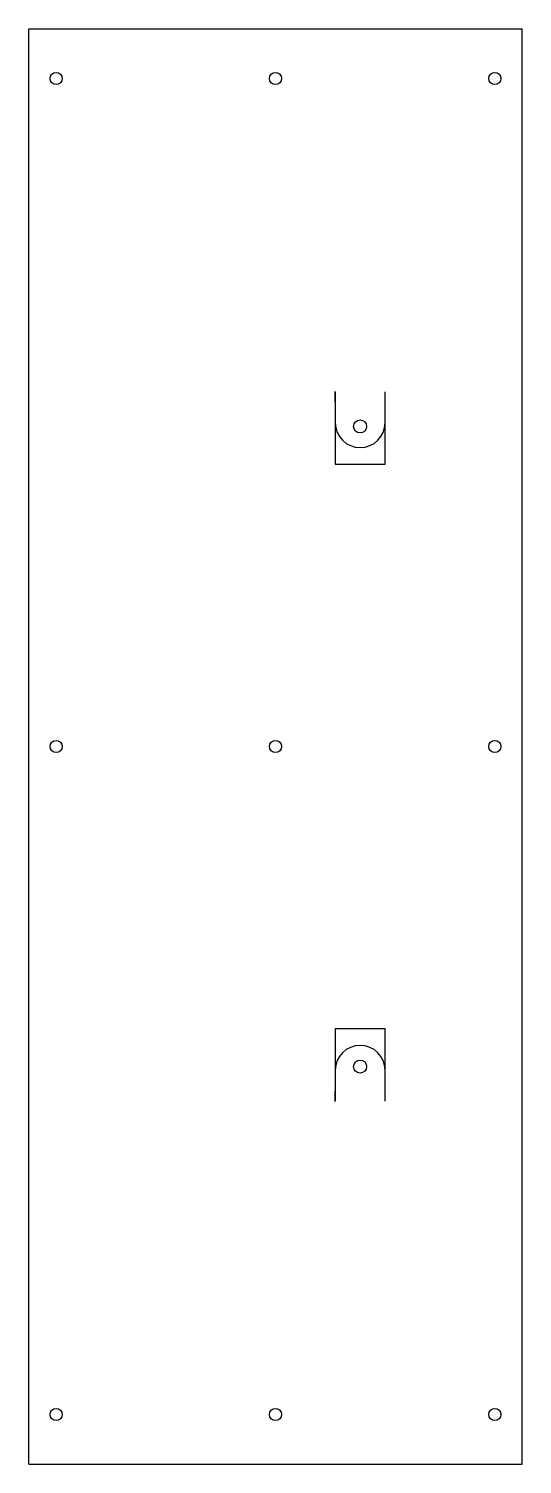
# Model space of a CAD drawing. Header units: millimetres. Extents: x -99 to 99, y -577 to 0.
import ezdxf

# ---------------------------------------------------------------- set-up
doc = ezdxf.new("R2010")
doc.units = ezdxf.units.MM

msp = doc.modelspace()

# ---------------------------------------------------------------- linework, layer by layer
at = {"color": 7, "linetype": 'Continuous', "lineweight": 25}
for p, q in [((-99.14, -577), (-99.14, 0)), ((-99.14, 0), (99.14, 0)), ((99.14, -577), (99.14, 0)), ((24, -145.9), (23.9, -145.9)), ((23.9, -145.9), (23.9, -150)), ((23.9, -150), (24, -150)), ((24, -145.9), (24, -175)), ((44.1, -145.9), (44, -145.9)), ((44, -175), (44, -145.9)), ((44, -150), (44.1, -150)), ((44.1, -150), (44.1, -145.9)), ((24, -175), (44, -175)), ((24, -402), (24, -431.1)), ((44, -402), (24, -402)), ((44, -431.1), (44, -402)), ((24, -427), (23.9, -427)), ((23.9, -427), (23.9, -431.1)), ((23.9, -431.1), (24, -431.1)), ((44.1, -427), (44, -427)), ((44, -431.1), (44.1, -431.1)), ((44.1, -431.1), (44.1, -427)), ((-99.14, -577), (99.14, -577))]:
    msp.add_line(p, q, dxfattribs=at)
for centre, radius in [((-88.14, -20), 2.45), ((0, -20), 2.45), ((88.14, -20), 2.45), ((34, -159.87), 2.6), ((-88.14, -288.5), 2.45), ((0, -288.5), 2.45), ((88.14, -288.5), 2.45), ((34, -417.13), 2.6), ((-88.14, -557), 2.45), ((0, -557), 2.45), ((88.14, -557), 2.45)]:
    msp.add_circle(centre, radius, dxfattribs=at)
for centre, start, end in [((34, -158.37), 180, 0), ((34, -418.63), 0, 180)]:
    msp.add_arc(centre, 10, start, end, dxfattribs=at)

doc.saveas('drawing.dxf')
